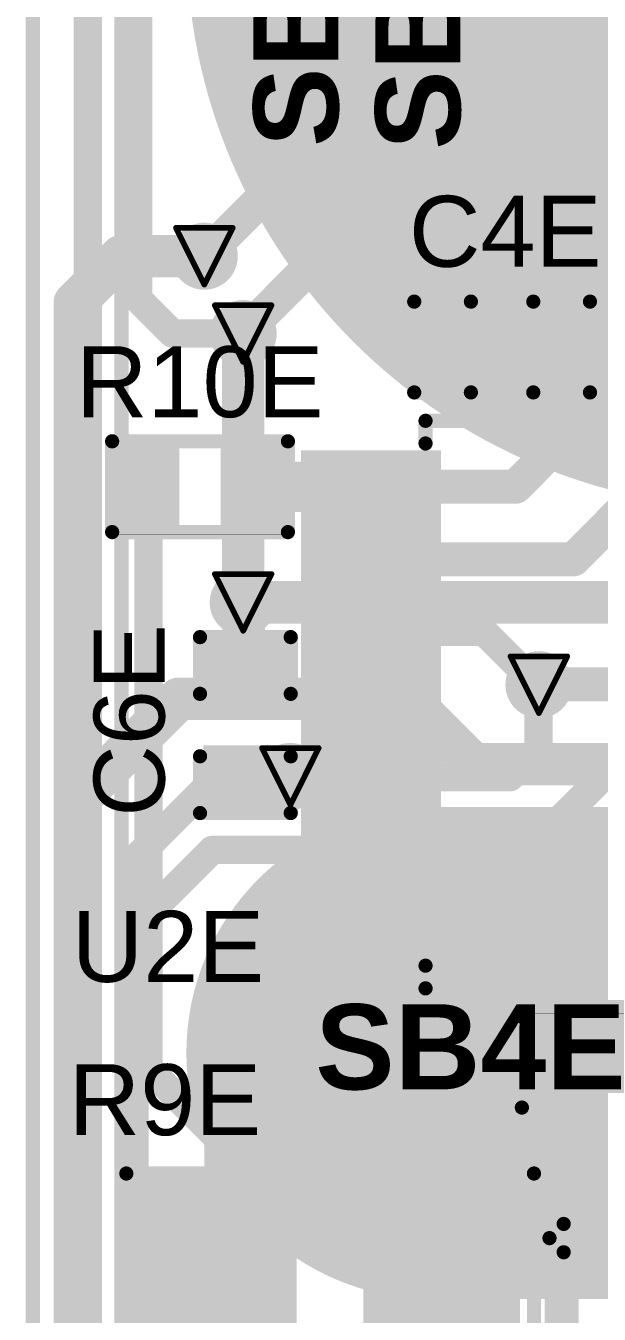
# Model space of a CAD drawing. Header units: inches. Extents: x -4.2 to 12.6, y -6.1 to 3.
# Drawn here: x 1.8535 to 2.0558, y -4.9446 to -4.4906 of the extents above; entities that cross this region are included whole.
import ezdxf

# ---------------------------------------------------------------- set-up
doc = ezdxf.new("R2010")
doc.units = ezdxf.units.IN
doc.header["$MEASUREMENT"] = 0
for name, color, linetype in [('Board Outline', 216, 'Continuous'), ('Bottom Layer', 5, 'Continuous'), ('Bottom Overlay', 54, 'Continuous'), ('Bottom Paste', 16, 'Continuous'), ('Drill Drawing', 1, 'Continuous'), ('Flex_Ribbon Bottom Coverlay', 6, 'Continuous'), ('Flex_Ribbon Top Overlay', 2, 'Continuous'), ('Top Layer', 1, 'Continuous'), ('Top Paste', 8, 'Continuous'), ('Top Solder', 216, 'Continuous'), ('Via Holes', 16, 'Continuous')]:
    doc.layers.add(name, color=color, linetype=linetype)
doc.styles.add('Arial', font='', dxfattribs={"height": 0.2})
doc.styles.add('Arial_Bold', font='', dxfattribs={"height": 0.2})
doc.styles.get('Arial').set_extended_font_data('Arial')
doc.styles.get('Arial_Bold').set_extended_font_data('Arial', bold=True)

# ---------------------------------------------------------------- blocks, each defined once
blk = doc.blocks.new('14_TSSOP_38')
at = {"layer": 'Flex_Ribbon Top Overlay'}
blk.add_hatch(color=2, dxfattribs=at).paths.add_polyline_path([(-0.084, 0.068), (-0.073, 0.068), (-0.073, 0.086), (-0.084, 0.086)])
at = {"layer": 'Top Layer'}
for points in [[(-0.12992, 0.08563), (-0.08858, 0.08563), (-0.08858, 0.06791), (-0.12992, 0.06791)], [(0.08858, 0.08563), (0.12992, 0.08563), (0.12992, 0.06791), (0.08858, 0.06791)], [(-0.12992, 0.06004), (-0.08858, 0.06004), (-0.08858, 0.04232), (-0.12992, 0.04232)], [(0.08858, 0.06004), (0.12992, 0.06004), (0.12992, 0.04232), (0.08858, 0.04232)], [(-0.12992, 0.03445), (-0.08858, 0.03445), (-0.08858, 0.01673), (-0.12992, 0.01673)], [(0.08858, 0.03445), (0.12992, 0.03445), (0.12992, 0.01673), (0.08858, 0.01673)], [(-0.12992, 0.00886), (-0.08858, 0.00886), (-0.08858, -0.00886), (-0.12992, -0.00886)], [(0.08858, 0.00886), (0.12992, 0.00886), (0.12992, -0.00886), (0.08858, -0.00886)], [(-0.12992, -0.01673), (-0.08858, -0.01673), (-0.08858, -0.03445), (-0.12992, -0.03445)], [(0.08858, -0.01673), (0.12992, -0.01673), (0.12992, -0.03445), (0.08858, -0.03445)], [(-0.12992, -0.04232), (-0.08858, -0.04232), (-0.08858, -0.06004), (-0.12992, -0.06004)], [(0.08858, -0.04232), (0.12992, -0.04232), (0.12992, -0.06004), (0.08858, -0.06004)], [(-0.12992, -0.06791), (-0.08858, -0.06791), (-0.08858, -0.08563), (-0.12992, -0.08563)], [(0.08858, -0.06791), (0.12992, -0.06791), (0.12992, -0.08563), (0.08858, -0.08563)]]:
    blk.add_hatch(color=1, dxfattribs=at).paths.add_polyline_path(points)
at = {"layer": 'Top Paste'}
for points in [[(-0.12992, 0.08563), (-0.08858, 0.08563), (-0.08858, 0.06791), (-0.12992, 0.06791)], [(0.08858, 0.08563), (0.12992, 0.08563), (0.12992, 0.06791), (0.08858, 0.06791)], [(-0.12992, 0.06004), (-0.08858, 0.06004), (-0.08858, 0.04232), (-0.12992, 0.04232)], [(0.08858, 0.06004), (0.12992, 0.06004), (0.12992, 0.04232), (0.08858, 0.04232)], [(-0.12992, 0.03445), (-0.08858, 0.03445), (-0.08858, 0.01673), (-0.12992, 0.01673)], [(0.08858, 0.03445), (0.12992, 0.03445), (0.12992, 0.01673), (0.08858, 0.01673)], [(-0.12992, 0.00886), (-0.08858, 0.00886), (-0.08858, -0.00886), (-0.12992, -0.00886)], [(0.08858, 0.00886), (0.12992, 0.00886), (0.12992, -0.00886), (0.08858, -0.00886)], [(-0.12992, -0.01673), (-0.08858, -0.01673), (-0.08858, -0.03445), (-0.12992, -0.03445)], [(0.08858, -0.01673), (0.12992, -0.01673), (0.12992, -0.03445), (0.08858, -0.03445)], [(-0.12992, -0.04232), (-0.08858, -0.04232), (-0.08858, -0.06004), (-0.12992, -0.06004)], [(0.08858, -0.04232), (0.12992, -0.04232), (0.12992, -0.06004), (0.08858, -0.06004)], [(-0.12992, -0.06791), (-0.08858, -0.06791), (-0.08858, -0.08563), (-0.12992, -0.08563)], [(0.08858, -0.06791), (0.12992, -0.06791), (0.12992, -0.08563), (0.08858, -0.08563)]]:
    blk.add_hatch(color=8, dxfattribs=at).paths.add_polyline_path(points)
at = {"layer": 'Top Solder'}
for points in [[(-0.13392, 0.08963), (-0.08458, 0.08963), (-0.08458, 0.06391), (-0.13392, 0.06391)], [(-0.13392, 0.08963), (-0.08458, 0.08963), (-0.08458, 0.06391), (-0.13392, 0.06391)], [(0.08458, 0.08963), (0.13392, 0.08963), (0.13392, 0.06391), (0.08458, 0.06391)], [(0.08458, 0.08963), (0.13392, 0.08963), (0.13392, 0.06391), (0.08458, 0.06391)], [(-0.13392, 0.06404), (-0.08458, 0.06404), (-0.08458, 0.03832), (-0.13392, 0.03832)], [(-0.13392, 0.06404), (-0.08458, 0.06404), (-0.08458, 0.03832), (-0.13392, 0.03832)], [(0.08458, 0.06404), (0.13392, 0.06404), (0.13392, 0.03832), (0.08458, 0.03832)], [(0.08458, 0.06404), (0.13392, 0.06404), (0.13392, 0.03832), (0.08458, 0.03832)], [(-0.13392, 0.03845), (-0.08458, 0.03845), (-0.08458, 0.01273), (-0.13392, 0.01273)], [(-0.13392, 0.03845), (-0.08458, 0.03845), (-0.08458, 0.01273), (-0.13392, 0.01273)], [(0.08458, 0.03845), (0.13392, 0.03845), (0.13392, 0.01273), (0.08458, 0.01273)], [(0.08458, 0.03845), (0.13392, 0.03845), (0.13392, 0.01273), (0.08458, 0.01273)], [(-0.13392, 0.01286), (-0.08458, 0.01286), (-0.08458, -0.01286), (-0.13392, -0.01286)], [(-0.13392, 0.01286), (-0.08458, 0.01286), (-0.08458, -0.01286), (-0.13392, -0.01286)], [(0.08458, 0.01286), (0.13392, 0.01286), (0.13392, -0.01286), (0.08458, -0.01286)], [(0.08458, 0.01286), (0.13392, 0.01286), (0.13392, -0.01286), (0.08458, -0.01286)], [(-0.13392, -0.01273), (-0.08458, -0.01273), (-0.08458, -0.03845), (-0.13392, -0.03845)], [(-0.13392, -0.01273), (-0.08458, -0.01273), (-0.08458, -0.03845), (-0.13392, -0.03845)], [(0.08458, -0.01273), (0.13392, -0.01273), (0.13392, -0.03845), (0.08458, -0.03845)], [(0.08458, -0.01273), (0.13392, -0.01273), (0.13392, -0.03845), (0.08458, -0.03845)], [(-0.13392, -0.03832), (-0.08458, -0.03832), (-0.08458, -0.06404), (-0.13392, -0.06404)], [(-0.13392, -0.03832), (-0.08458, -0.03832), (-0.08458, -0.06404), (-0.13392, -0.06404)], [(0.08458, -0.03832), (0.13392, -0.03832), (0.13392, -0.06404), (0.08458, -0.06404)], [(0.08458, -0.03832), (0.13392, -0.03832), (0.13392, -0.06404), (0.08458, -0.06404)], [(-0.13392, -0.06391), (-0.08458, -0.06391), (-0.08458, -0.08963), (-0.13392, -0.08963)], [(-0.13392, -0.06391), (-0.08458, -0.06391), (-0.08458, -0.08963), (-0.13392, -0.08963)], [(0.08458, -0.06391), (0.13392, -0.06391), (0.13392, -0.08963), (0.08458, -0.08963)], [(0.08458, -0.06391), (0.13392, -0.06391), (0.13392, -0.08963), (0.08458, -0.08963)]]:
    blk.add_hatch(color=216, dxfattribs=at).paths.add_polyline_path(points)
at = {"layer": 'Flex_Ribbon Top Overlay'}
for points in [[(-0.09, 0.1, 0.005, 0.005, 0), (-0.09, 0.092, 0.005, 0.005, 0)], [(0.09, 0.1, 0.005, 0.005, 0), (-0.09, 0.1, 0.005, 0.005, 0)], [(0.09, 0.1, 0.005, 0.005, 0), (0.09, 0.092, 0.005, 0.005, 0)], [(-0.141, 0.082, 0.00787, 0.00787, 0), (-0.141, 0.072, 0.00787, 0.00787, 0)], [(-0.136, 0.077, 0.00787, 0.00787, 0), (-0.141, 0.082, 0.00787, 0.00787, 0)], [(-0.136, 0.077, 0.00787, 0.00787, 0), (-0.141, 0.072, 0.00787, 0.00787, 0)], [(-0.09, -0.092, 0.005, 0.005, 0), (-0.09, -0.1, 0.005, 0.005, 0)], [(0.09, -0.092, 0.005, 0.005, 0), (0.09, -0.1, 0.005, 0.005, 0)], [(0.09, -0.1, 0.005, 0.005, 0), (-0.09, -0.1, 0.005, 0.005, 0)]]:
    blk.add_lwpolyline(points, format="xyseb", dxfattribs=at)
for points in [[(-0.09125, 0.1, 0.0025, 0.0025, 1), (-0.08875, 0.1, 0.0025, 0.0025, 1)], [(-0.09125, 0.1, 0.0025, 0.0025, 1), (-0.08875, 0.1, 0.0025, 0.0025, 1)], [(0.08875, 0.1, 0.0025, 0.0025, 1), (0.09125, 0.1, 0.0025, 0.0025, 1)], [(0.08875, 0.1, 0.0025, 0.0025, 1), (0.09125, 0.1, 0.0025, 0.0025, 1)], [(-0.09125, 0.092, 0.0025, 0.0025, 1), (-0.08875, 0.092, 0.0025, 0.0025, 1)], [(0.08875, 0.092, 0.0025, 0.0025, 1), (0.09125, 0.092, 0.0025, 0.0025, 1)], [(-0.14297, 0.082, 0.00394, 0.00394, 1), (-0.13903, 0.082, 0.00394, 0.00394, 1)], [(-0.14297, 0.082, 0.00394, 0.00394, 1), (-0.13903, 0.082, 0.00394, 0.00394, 1)], [(-0.13797, 0.077, 0.00394, 0.00394, 1), (-0.13403, 0.077, 0.00394, 0.00394, 1)], [(-0.13797, 0.077, 0.00394, 0.00394, 1), (-0.13403, 0.077, 0.00394, 0.00394, 1)], [(-0.14297, 0.072, 0.00394, 0.00394, 1), (-0.13903, 0.072, 0.00394, 0.00394, 1)], [(-0.14297, 0.072, 0.00394, 0.00394, 1), (-0.13903, 0.072, 0.00394, 0.00394, 1)], [(-0.09125, -0.092, 0.0025, 0.0025, 1), (-0.08875, -0.092, 0.0025, 0.0025, 1)], [(0.08875, -0.092, 0.0025, 0.0025, 1), (0.09125, -0.092, 0.0025, 0.0025, 1)], [(-0.09125, -0.1, 0.0025, 0.0025, 1), (-0.08875, -0.1, 0.0025, 0.0025, 1)], [(-0.09125, -0.1, 0.0025, 0.0025, 1), (-0.08875, -0.1, 0.0025, 0.0025, 1)], [(0.08875, -0.1, 0.0025, 0.0025, 1), (0.09125, -0.1, 0.0025, 0.0025, 1)], [(0.08875, -0.1, 0.0025, 0.0025, 1), (0.09125, -0.1, 0.0025, 0.0025, 1)]]:
    blk.add_lwpolyline(points, format="xyseb", close=True, dxfattribs=at)
blk = doc.blocks.new('S______B______0402_80')
at = {"layer": 'Top Layer'}
for points in [[(-0.0275, -0.0125), (-0.0275, 0.0125), (-0.0095, 0.0125), (-0.0095, -0.0125)], [(0.0095, -0.0125), (0.0095, 0.0125), (0.0275, 0.0125), (0.0275, -0.0125)]]:
    blk.add_hatch(color=1, dxfattribs=at).paths.add_polyline_path(points)
at = {"layer": 'Top Paste'}
for points in [[(-0.0275, -0.0125), (-0.0275, 0.0125), (-0.0095, 0.0125), (-0.0095, -0.0125)], [(0.0095, -0.0125), (0.0095, 0.0125), (0.0275, 0.0125), (0.0275, -0.0125)]]:
    blk.add_hatch(color=8, dxfattribs=at).paths.add_polyline_path(points)
at = {"layer": 'Top Solder'}
for points in [[(-0.02967, -0.01467), (-0.02967, 0.01467), (-0.00733, 0.01467), (-0.00733, -0.01467)], [(-0.02967, -0.01467), (-0.02967, 0.01467), (-0.00733, 0.01467), (-0.00733, -0.01467)], [(0.00733, -0.01467), (0.00733, 0.01467), (0.02967, 0.01467), (0.02967, -0.01467)], [(0.00733, -0.01467), (0.00733, 0.01467), (0.02967, 0.01467), (0.02967, -0.01467)]]:
    blk.add_hatch(color=216, dxfattribs=at).paths.add_polyline_path(points)
at = {"layer": 'Flex_Ribbon Top Overlay'}
for points in [[(-0.031, 0.016, 0.005, 0.005, 0), (-0.031, -0.016, 0.005, 0.005, 0)], [(0.031, 0.016, 0.005, 0.005, 0), (-0.031, 0.016, 0.005, 0.005, 0)], [(0.031, 0.016, 0.005, 0.005, 0), (0.031, -0.016, 0.005, 0.005, 0)], [(0.031, -0.016, 0.005, 0.005, 0), (-0.031, -0.016, 0.005, 0.005, 0)], [(0.032, -0.017, 0.000127, 0.000127, 0), (-0.032, -0.017, 0.000127, 0.000127, 0)]]:
    blk.add_lwpolyline(points, format="xyseb", dxfattribs=at)
for points in [[(-0.03225, 0.016, 0.0025, 0.0025, 1), (-0.02975, 0.016, 0.0025, 0.0025, 1)], [(-0.03225, 0.016, 0.0025, 0.0025, 1), (-0.02975, 0.016, 0.0025, 0.0025, 1)], [(0.02975, 0.016, 0.0025, 0.0025, 1), (0.03225, 0.016, 0.0025, 0.0025, 1)], [(0.02975, 0.016, 0.0025, 0.0025, 1), (0.03225, 0.016, 0.0025, 0.0025, 1)], [(-0.03225, -0.016, 0.0025, 0.0025, 1), (-0.02975, -0.016, 0.0025, 0.0025, 1)], [(-0.03225, -0.016, 0.0025, 0.0025, 1), (-0.02975, -0.016, 0.0025, 0.0025, 1)], [(0.02975, -0.016, 0.0025, 0.0025, 1), (0.03225, -0.016, 0.0025, 0.0025, 1)], [(0.02975, -0.016, 0.0025, 0.0025, 1), (0.03225, -0.016, 0.0025, 0.0025, 1)], [(-0.03203, -0.017, 0.0000635, 0.0000635, 1), (-0.03197, -0.017, 0.0000635, 0.0000635, 1)], [(0.03197, -0.017, 0.0000635, 0.0000635, 1), (0.03203, -0.017, 0.0000635, 0.0000635, 1)]]:
    blk.add_lwpolyline(points, format="xyseb", close=True, dxfattribs=at)
blk = doc.blocks.new('R___0402_115')
at = {"layer": 'Top Layer'}
for points in [[(-0.0275, -0.0125), (-0.0275, 0.0125), (-0.0095, 0.0125), (-0.0095, -0.0125)], [(0.0095, -0.0125), (0.0095, 0.0125), (0.0275, 0.0125), (0.0275, -0.0125)]]:
    blk.add_hatch(color=1, dxfattribs=at).paths.add_polyline_path(points)
at = {"layer": 'Top Paste'}
for points in [[(-0.0275, -0.0125), (-0.0275, 0.0125), (-0.0095, 0.0125), (-0.0095, -0.0125)], [(0.0095, -0.0125), (0.0095, 0.0125), (0.0275, 0.0125), (0.0275, -0.0125)]]:
    blk.add_hatch(color=8, dxfattribs=at).paths.add_polyline_path(points)
at = {"layer": 'Top Solder'}
for points in [[(-0.02967, -0.01467), (-0.02967, 0.01467), (-0.00733, 0.01467), (-0.00733, -0.01467)], [(-0.02967, -0.01467), (-0.02967, 0.01467), (-0.00733, 0.01467), (-0.00733, -0.01467)], [(0.00733, -0.01467), (0.00733, 0.01467), (0.02967, 0.01467), (0.02967, -0.01467)], [(0.00733, -0.01467), (0.00733, 0.01467), (0.02967, 0.01467), (0.02967, -0.01467)]]:
    blk.add_hatch(color=216, dxfattribs=at).paths.add_polyline_path(points)
at = {"layer": 'Flex_Ribbon Top Overlay'}
for points in [[(-0.031, -0.016, 0.005, 0.005, 0), (-0.031, 0.016, 0.005, 0.005, 0)], [(-0.031, 0.016, 0.005, 0.005, 0), (0.031, 0.016, 0.005, 0.005, 0)], [(0.031, -0.016, 0.005, 0.005, 0), (0.031, 0.016, 0.005, 0.005, 0)], [(-0.031, -0.016, 0.005, 0.005, 0), (0.031, -0.016, 0.005, 0.005, 0)], [(-0.032, -0.017, 0.000127, 0.000127, 0), (0.032, -0.017, 0.000127, 0.000127, 0)]]:
    blk.add_lwpolyline(points, format="xyseb", dxfattribs=at)
for points in [[(-0.03225, 0.016, 0.0025, 0.0025, 1), (-0.02975, 0.016, 0.0025, 0.0025, 1)], [(-0.03225, 0.016, 0.0025, 0.0025, 1), (-0.02975, 0.016, 0.0025, 0.0025, 1)], [(0.02975, 0.016, 0.0025, 0.0025, 1), (0.03225, 0.016, 0.0025, 0.0025, 1)], [(0.02975, 0.016, 0.0025, 0.0025, 1), (0.03225, 0.016, 0.0025, 0.0025, 1)], [(-0.03225, -0.016, 0.0025, 0.0025, 1), (-0.02975, -0.016, 0.0025, 0.0025, 1)], [(-0.03225, -0.016, 0.0025, 0.0025, 1), (-0.02975, -0.016, 0.0025, 0.0025, 1)], [(0.02975, -0.016, 0.0025, 0.0025, 1), (0.03225, -0.016, 0.0025, 0.0025, 1)], [(0.02975, -0.016, 0.0025, 0.0025, 1), (0.03225, -0.016, 0.0025, 0.0025, 1)], [(-0.03203, -0.017, 0.0000635, 0.0000635, 1), (-0.03197, -0.017, 0.0000635, 0.0000635, 1)], [(0.03197, -0.017, 0.0000635, 0.0000635, 1), (0.03203, -0.017, 0.0000635, 0.0000635, 1)]]:
    blk.add_lwpolyline(points, format="xyseb", close=True, dxfattribs=at)
blk = doc.blocks.new('TC33X_2_104E__122')
at = {"layer": 'Top Layer'}
for points in [[(0.00787, 0.12992), (0.07087, 0.12992), (0.07087, 0.07087), (0.00787, 0.07087)], [(-0.02362, 0.02362), (0.02362, 0.02362), (0.02362, -0.02362), (-0.02362, -0.02362)], [(0.05512, 0.02362), (0.10236, 0.02362), (0.10236, -0.02362), (0.05512, -0.02362)]]:
    blk.add_hatch(color=1, dxfattribs=at).paths.add_polyline_path(points)
at = {"layer": 'Top Paste'}
for points in [[(0.00787, 0.12992), (0.07087, 0.12992), (0.07087, 0.07087), (0.00787, 0.07087)], [(-0.02362, 0.02362), (0.02362, 0.02362), (0.02362, -0.02362), (-0.02362, -0.02362)], [(0.05512, 0.02362), (0.10236, 0.02362), (0.10236, -0.02362), (0.05512, -0.02362)]]:
    blk.add_hatch(color=8, dxfattribs=at).paths.add_polyline_path(points)
at = {"layer": 'Top Solder'}
for points in [[(0.00387, 0.13392), (0.07487, 0.13392), (0.07487, 0.06687), (0.00387, 0.06687)], [(0.00387, 0.13392), (0.07487, 0.13392), (0.07487, 0.06687), (0.00387, 0.06687)], [(-0.02762, 0.02762), (0.02762, 0.02762), (0.02762, -0.02762), (-0.02762, -0.02762)], [(-0.02762, 0.02762), (0.02762, 0.02762), (0.02762, -0.02762), (-0.02762, -0.02762)], [(0.05112, 0.02762), (0.10636, 0.02762), (0.10636, -0.02762), (0.05112, -0.02762)], [(0.05112, 0.02762), (0.10636, 0.02762), (0.10636, -0.02762), (0.05112, -0.02762)]]:
    blk.add_hatch(color=216, dxfattribs=at).paths.add_polyline_path(points)
at = {"layer": 'Flex_Ribbon Top Overlay'}
for points in [[(-0.02063, 0.1242, 0.005, 0.005, 0), (-0.03252, 0.11231, 0.005, 0.005, 0)], [(-0.00063, 0.1242, 0.005, 0.005, 0), (-0.02063, 0.1242, 0.005, 0.005, 0)], [(0.09937, 0.1242, 0.005, 0.005, 0), (0.07937, 0.1242, 0.005, 0.005, 0)], [(0.11126, 0.11231, 0.005, 0.005, 0), (0.09937, 0.1242, 0.005, 0.005, 0)], [(-0.03252, 0.11231, 0.005, 0.005, 0), (-0.03252, -0.02776, 0.005, 0.005, 0)], [(0.11126, 0.11231, 0.005, 0.005, 0), (0.11126, -0.02776, 0.005, 0.005, 0)], [(-0.038, -0.005, 0.005, 0.005, 0), (-0.043, 0, 0.005, 0.005, 0)], [(-0.043, 0, 0.005, 0.005, 0), (-0.043, -0.01, 0.005, 0.005, 0)], [(-0.038, -0.005, 0.005, 0.005, 0), (-0.043, -0.01, 0.005, 0.005, 0)], [(0.11126, -0.02776, 0.005, 0.005, 0), (-0.03252, -0.02776, 0.005, 0.005, 0)]]:
    blk.add_lwpolyline(points, format="xyseb", dxfattribs=at)
for points in [[(-0.02188, 0.1242, 0.0025, 0.0025, 1), (-0.01938, 0.1242, 0.0025, 0.0025, 1)], [(-0.02188, 0.1242, 0.0025, 0.0025, 1), (-0.01938, 0.1242, 0.0025, 0.0025, 1)], [(-0.00188, 0.1242, 0.0025, 0.0025, 1), (0.00062, 0.1242, 0.0025, 0.0025, 1)], [(0.07812, 0.1242, 0.0025, 0.0025, 1), (0.08062, 0.1242, 0.0025, 0.0025, 1)], [(0.09812, 0.1242, 0.0025, 0.0025, 1), (0.10062, 0.1242, 0.0025, 0.0025, 1)], [(0.09812, 0.1242, 0.0025, 0.0025, 1), (0.10062, 0.1242, 0.0025, 0.0025, 1)], [(-0.03377, 0.11231, 0.0025, 0.0025, 1), (-0.03127, 0.11231, 0.0025, 0.0025, 1)], [(-0.03377, 0.11231, 0.0025, 0.0025, 1), (-0.03127, 0.11231, 0.0025, 0.0025, 1)], [(0.11001, 0.11231, 0.0025, 0.0025, 1), (0.11251, 0.11231, 0.0025, 0.0025, 1)], [(0.11001, 0.11231, 0.0025, 0.0025, 1), (0.11251, 0.11231, 0.0025, 0.0025, 1)], [(-0.04425, 0, 0.0025, 0.0025, 1), (-0.04175, 0, 0.0025, 0.0025, 1)], [(-0.04425, 0, 0.0025, 0.0025, 1), (-0.04175, 0, 0.0025, 0.0025, 1)], [(-0.03925, -0.005, 0.0025, 0.0025, 1), (-0.03675, -0.005, 0.0025, 0.0025, 1)], [(-0.03925, -0.005, 0.0025, 0.0025, 1), (-0.03675, -0.005, 0.0025, 0.0025, 1)], [(-0.04425, -0.01, 0.0025, 0.0025, 1), (-0.04175, -0.01, 0.0025, 0.0025, 1)], [(-0.04425, -0.01, 0.0025, 0.0025, 1), (-0.04175, -0.01, 0.0025, 0.0025, 1)], [(-0.03377, -0.02776, 0.0025, 0.0025, 1), (-0.03127, -0.02776, 0.0025, 0.0025, 1)], [(-0.03377, -0.02776, 0.0025, 0.0025, 1), (-0.03127, -0.02776, 0.0025, 0.0025, 1)], [(0.11001, -0.02776, 0.0025, 0.0025, 1), (0.11251, -0.02776, 0.0025, 0.0025, 1)], [(0.11001, -0.02776, 0.0025, 0.0025, 1), (0.11251, -0.02776, 0.0025, 0.0025, 1)]]:
    blk.add_lwpolyline(points, format="xyseb", close=True, dxfattribs=at)
blk = doc.blocks.new('_EMG________B_199')
at = {"layer": 'Bottom Layer'}
h = blk.add_hatch(color=5, dxfattribs=at)
edge = h.paths.add_edge_path()
edge.add_arc((0, 0.3932), 0.19685, 0, 360)
h = blk.add_hatch(color=5, dxfattribs=at)
edge = h.paths.add_edge_path()
edge.add_arc((-0.11417, 0.0005), 0.08268, 90, 270)
edge.add_line((-0.11417, -0.08217), (0.11417, -0.08217))
edge.add_arc((0.11417, 0.0005), 0.08268, 270, 450)
edge.add_line((0.11417, 0.08318), (-0.11417, 0.08318))
at = {"layer": 'Bottom Paste'}
h = blk.add_hatch(color=16, dxfattribs=at)
edge = h.paths.add_edge_path()
edge.add_arc((0, 0.3932), 0.19685, 0, 360)
h = blk.add_hatch(color=16, dxfattribs=at)
edge = h.paths.add_edge_path()
edge.add_arc((-0.11417, 0.0005), 0.08268, 90, 270)
edge.add_line((-0.11417, -0.08217), (0.11417, -0.08217))
edge.add_arc((0.11417, 0.0005), 0.08268, 270, 450)
edge.add_line((0.11417, 0.08318), (-0.11417, 0.08318))
at = {"layer": 'Flex_Ribbon Bottom Coverlay'}
h = blk.add_hatch(color=6, dxfattribs=at)
edge = h.paths.add_edge_path()
edge.add_arc((0, 0.3932), 0.20085, 0, 360)
h = blk.add_hatch(color=6, dxfattribs=at)
edge = h.paths.add_edge_path()
edge.add_arc((0, 0.3932), 0.20085, 0, 360)
h = blk.add_hatch(color=6, dxfattribs=at)
edge = h.paths.add_edge_path()
edge.add_arc((-0.11417, 0.0005), 0.08668, 90, 270)
edge.add_line((-0.11417, -0.08617), (0.11417, -0.08617))
edge.add_arc((0.11417, 0.0005), 0.08668, 270, 450)
edge.add_line((0.11417, 0.08718), (-0.11417, 0.08718))
h = blk.add_hatch(color=6, dxfattribs=at)
edge = h.paths.add_edge_path()
edge.add_arc((-0.11417, 0.0005), 0.08668, 90, 270)
edge.add_line((-0.11417, -0.08617), (0.11417, -0.08617))
edge.add_arc((0.11417, 0.0005), 0.08668, 270, 450)
edge.add_line((0.11417, 0.08718), (-0.11417, 0.08718))
at = {"layer": 'Bottom Overlay'}
blk.add_lwpolyline([(-0.22375, -0.43172, 0.005, 0.005, 0), (-0.22375, 0.43172, 0.005, 0.005, 0)], format="xyseb", dxfattribs=at)
blk = doc.blocks.new('C___0402_227')
at = {"layer": 'Top Layer'}
for points in [[(-0.0275, -0.0125), (-0.0275, 0.0125), (-0.0095, 0.0125), (-0.0095, -0.0125)], [(0.0095, -0.0125), (0.0095, 0.0125), (0.0275, 0.0125), (0.0275, -0.0125)]]:
    blk.add_hatch(color=1, dxfattribs=at).paths.add_polyline_path(points)
at = {"layer": 'Top Paste'}
for points in [[(-0.0275, -0.0125), (-0.0275, 0.0125), (-0.0095, 0.0125), (-0.0095, -0.0125)], [(0.0095, -0.0125), (0.0095, 0.0125), (0.0275, 0.0125), (0.0275, -0.0125)]]:
    blk.add_hatch(color=8, dxfattribs=at).paths.add_polyline_path(points)
at = {"layer": 'Top Solder'}
for points in [[(-0.02986, -0.01486), (-0.02986, 0.01486), (-0.00714, 0.01486), (-0.00714, -0.01486)], [(-0.02986, -0.01486), (-0.02986, 0.01486), (-0.00714, 0.01486), (-0.00714, -0.01486)], [(0.00714, -0.01486), (0.00714, 0.01486), (0.02986, 0.01486), (0.02986, -0.01486)], [(0.00714, -0.01486), (0.00714, 0.01486), (0.02986, 0.01486), (0.02986, -0.01486)]]:
    blk.add_hatch(color=216, dxfattribs=at).paths.add_polyline_path(points)
at = {"layer": 'Flex_Ribbon Top Overlay'}
for points in [[(-0.011, 0.016, 0.005, 0.005, 0), (-0.031, 0.016, 0.005, 0.005, 0)], [(-0.031, -0.016, 0.005, 0.005, 0), (-0.031, 0.016, 0.005, 0.005, 0)], [(0.031, 0.016, 0.005, 0.005, 0), (0.011, 0.016, 0.005, 0.005, 0)], [(0.031, -0.016, 0.005, 0.005, 0), (0.031, 0.016, 0.005, 0.005, 0)], [(-0.011, -0.016, 0.005, 0.005, 0), (-0.031, -0.016, 0.005, 0.005, 0)], [(0.031, -0.016, 0.005, 0.005, 0), (0.011, -0.016, 0.005, 0.005, 0)]]:
    blk.add_lwpolyline(points, format="xyseb", dxfattribs=at)
for points in [[(-0.03225, 0.016, 0.0025, 0.0025, 1), (-0.02975, 0.016, 0.0025, 0.0025, 1)], [(-0.03225, 0.016, 0.0025, 0.0025, 1), (-0.02975, 0.016, 0.0025, 0.0025, 1)], [(-0.01225, 0.016, 0.0025, 0.0025, 1), (-0.00975, 0.016, 0.0025, 0.0025, 1)], [(0.00975, 0.016, 0.0025, 0.0025, 1), (0.01225, 0.016, 0.0025, 0.0025, 1)], [(0.02975, 0.016, 0.0025, 0.0025, 1), (0.03225, 0.016, 0.0025, 0.0025, 1)], [(0.02975, 0.016, 0.0025, 0.0025, 1), (0.03225, 0.016, 0.0025, 0.0025, 1)], [(-0.03225, -0.016, 0.0025, 0.0025, 1), (-0.02975, -0.016, 0.0025, 0.0025, 1)], [(-0.03225, -0.016, 0.0025, 0.0025, 1), (-0.02975, -0.016, 0.0025, 0.0025, 1)], [(-0.01225, -0.016, 0.0025, 0.0025, 1), (-0.00975, -0.016, 0.0025, 0.0025, 1)], [(0.00975, -0.016, 0.0025, 0.0025, 1), (0.01225, -0.016, 0.0025, 0.0025, 1)], [(0.02975, -0.016, 0.0025, 0.0025, 1), (0.03225, -0.016, 0.0025, 0.0025, 1)], [(0.02975, -0.016, 0.0025, 0.0025, 1), (0.03225, -0.016, 0.0025, 0.0025, 1)]]:
    blk.add_lwpolyline(points, format="xyseb", close=True, dxfattribs=at)
blk = doc.blocks.new('C___0402_241')
at = {"layer": 'Top Layer'}
for points in [[(-0.0275, -0.0125), (-0.0275, 0.0125), (-0.0095, 0.0125), (-0.0095, -0.0125)], [(0.0095, -0.0125), (0.0095, 0.0125), (0.0275, 0.0125), (0.0275, -0.0125)]]:
    blk.add_hatch(color=1, dxfattribs=at).paths.add_polyline_path(points)
at = {"layer": 'Top Paste'}
for points in [[(-0.0275, -0.0125), (-0.0275, 0.0125), (-0.0095, 0.0125), (-0.0095, -0.0125)], [(0.0095, -0.0125), (0.0095, 0.0125), (0.0275, 0.0125), (0.0275, -0.0125)]]:
    blk.add_hatch(color=8, dxfattribs=at).paths.add_polyline_path(points)
at = {"layer": 'Top Solder'}
for points in [[(-0.02986, -0.01486), (-0.02986, 0.01486), (-0.00714, 0.01486), (-0.00714, -0.01486)], [(-0.02986, -0.01486), (-0.02986, 0.01486), (-0.00714, 0.01486), (-0.00714, -0.01486)], [(0.00714, -0.01486), (0.00714, 0.01486), (0.02986, 0.01486), (0.02986, -0.01486)], [(0.00714, -0.01486), (0.00714, 0.01486), (0.02986, 0.01486), (0.02986, -0.01486)]]:
    blk.add_hatch(color=216, dxfattribs=at).paths.add_polyline_path(points)
at = {"layer": 'Flex_Ribbon Top Overlay'}
for points in [[(-0.011, 0.016, 0.005, 0.005, 0), (-0.031, 0.016, 0.005, 0.005, 0)], [(-0.031, 0.016, 0.005, 0.005, 0), (-0.031, -0.016, 0.005, 0.005, 0)], [(0.031, 0.016, 0.005, 0.005, 0), (0.011, 0.016, 0.005, 0.005, 0)], [(0.031, 0.016, 0.005, 0.005, 0), (0.031, -0.016, 0.005, 0.005, 0)], [(-0.011, -0.016, 0.005, 0.005, 0), (-0.031, -0.016, 0.005, 0.005, 0)], [(0.031, -0.016, 0.005, 0.005, 0), (0.011, -0.016, 0.005, 0.005, 0)]]:
    blk.add_lwpolyline(points, format="xyseb", dxfattribs=at)
for points in [[(-0.03225, 0.016, 0.0025, 0.0025, 1), (-0.02975, 0.016, 0.0025, 0.0025, 1)], [(-0.03225, 0.016, 0.0025, 0.0025, 1), (-0.02975, 0.016, 0.0025, 0.0025, 1)], [(-0.01225, 0.016, 0.0025, 0.0025, 1), (-0.00975, 0.016, 0.0025, 0.0025, 1)], [(0.00975, 0.016, 0.0025, 0.0025, 1), (0.01225, 0.016, 0.0025, 0.0025, 1)], [(0.02975, 0.016, 0.0025, 0.0025, 1), (0.03225, 0.016, 0.0025, 0.0025, 1)], [(0.02975, 0.016, 0.0025, 0.0025, 1), (0.03225, 0.016, 0.0025, 0.0025, 1)], [(-0.03225, -0.016, 0.0025, 0.0025, 1), (-0.02975, -0.016, 0.0025, 0.0025, 1)], [(-0.03225, -0.016, 0.0025, 0.0025, 1), (-0.02975, -0.016, 0.0025, 0.0025, 1)], [(-0.01225, -0.016, 0.0025, 0.0025, 1), (-0.00975, -0.016, 0.0025, 0.0025, 1)], [(0.00975, -0.016, 0.0025, 0.0025, 1), (0.01225, -0.016, 0.0025, 0.0025, 1)], [(0.02975, -0.016, 0.0025, 0.0025, 1), (0.03225, -0.016, 0.0025, 0.0025, 1)], [(0.02975, -0.016, 0.0025, 0.0025, 1), (0.03225, -0.016, 0.0025, 0.0025, 1)]]:
    blk.add_lwpolyline(points, format="xyseb", close=True, dxfattribs=at)

msp = doc.modelspace()

# ---------------------------------------------------------------- hatches: boundary and pattern name
at = {"layer": 'Bottom Layer'}
h = msp.add_hatch(color=5, dxfattribs=at)
edge = h.paths.add_edge_path()
edge.add_arc((1.91652, -4.57178), 0.01181, 0, 360)
h = msp.add_hatch(color=5, dxfattribs=at)
edge = h.paths.add_edge_path()
edge.add_arc((1.93022, -4.59905), 0.01181, 0, 360)
h = msp.add_hatch(color=5, dxfattribs=at)
edge = h.paths.add_edge_path()
edge.add_arc((1.93022, -4.69378), 0.01181, 0, 360)
h = msp.add_hatch(color=5, dxfattribs=at)
edge = h.paths.add_edge_path()
edge.add_arc((2.03452, -4.72278), 0.01181, 0, 360)
h = msp.add_hatch(color=5, dxfattribs=at)
edge = h.paths.add_edge_path()
edge.add_arc((1.94686, -4.7551), 0.01181, 0, 360)
at = {"layer": 'Top Layer'}
h = msp.add_hatch(color=1, dxfattribs=at)
edge = h.paths.add_edge_path()
edge.add_arc((1.91652, -4.57178), 0.01181, 0, 360)
h = msp.add_hatch(color=1, dxfattribs=at)
edge = h.paths.add_edge_path()
edge.add_arc((1.93022, -4.59905), 0.01181, 0, 360)
for points in [[(2.02954, -4.61878), (2.08454, -4.61878), (2.08454, -4.59078), (2.02954, -4.59078)], [(1.92515, -4.66187), (1.99595, -4.66187), (1.99595, -4.64415), (1.92515, -4.64415)], [(1.9185, -4.7323), (1.99595, -4.7323), (1.99595, -4.72093), (1.9185, -4.72093)], [(1.94352, -4.85878), (2.01452, -4.85878), (2.01452, -4.79778), (1.94352, -4.79778)], [(1.97352, -5.05278), (2.02752, -5.05278), (2.02752, -4.89178), (1.97352, -4.89178)]]:
    msp.add_hatch(color=1, dxfattribs=at).paths.add_polyline_path(points)
h = msp.add_hatch(color=1, dxfattribs=at)
edge = h.paths.add_edge_path()
edge.add_arc((1.93022, -4.69378), 0.01181, 0, 360)
h = msp.add_hatch(color=1, dxfattribs=at)
edge = h.paths.add_edge_path()
edge.add_arc((2.03452, -4.72278), 0.01181, 0, 360)
h = msp.add_hatch(color=1, dxfattribs=at)
edge = h.paths.add_edge_path()
edge.add_arc((1.94686, -4.7551), 0.01181, 0, 360)
at = {"layer": 'Via Holes'}
h = msp.add_hatch(color=7, dxfattribs=at)
edge = h.paths.add_edge_path()
edge.add_arc((1.91652, -4.57178), 0.00591, 0, 360)
h = msp.add_hatch(color=7, dxfattribs=at)
edge = h.paths.add_edge_path()
edge.add_arc((1.93022, -4.59905), 0.00591, 0, 360)
h = msp.add_hatch(color=7, dxfattribs=at)
edge = h.paths.add_edge_path()
edge.add_arc((1.93022, -4.69378), 0.00591, 0, 360)
h = msp.add_hatch(color=7, dxfattribs=at)
edge = h.paths.add_edge_path()
edge.add_arc((2.03452, -4.72278), 0.00591, 0, 360)
h = msp.add_hatch(color=7, dxfattribs=at)
edge = h.paths.add_edge_path()
edge.add_arc((1.94686, -4.7551), 0.00591, 0, 360)

# ---------------------------------------------------------------- linework, layer by layer
at = {"layer": 'Board Outline'}
msp.add_lwpolyline([(1.85603, -5.28378, 0.005, 0.005, 0), (1.85603, -4.42332, 0.005, 0.005, 0)], format="xyseb", dxfattribs=at)
at = {"layer": 'Bottom Layer'}
for points in [[(1.87083, -4.58818, 0.015, 0.015, 0), (1.88723, -4.57178, 0.015, 0.015, 0)], [(1.88723, -4.57178, 0.015, 0.015, 0), (1.91652, -4.57178, 0.015, 0.015, 0)], [(1.87083, -4.76447, 0.015, 0.015, 0), (1.87083, -4.58818, 0.015, 0.015, 0)], [(1.93022, -4.69378, 0.015, 0.015, 0), (1.93022, -4.59905, 0.015, 0.015, 0)], [(1.93022, -4.69378, 0.015, 0.015, 0), (2.09754, -4.69378, 0.015, 0.015, 0)], [(2.03452, -4.72278, 0.012, 0.012, 0), (2.0347, -4.7226, 0.012, 0.012, 0)], [(2.0347, -4.7226, 0.012, 0.012, 0), (2.1187, -4.7226, 0.012, 0.012, 0)], [(1.87083, -4.76447, 0.015, 0.015, 0), (1.90755, -4.72775, 0.015, 0.015, 0)], [(1.90755, -4.72775, 0.015, 0.015, 0), (1.98831, -4.72775, 0.015, 0.015, 0)], [(1.98831, -4.72775, 0.015, 0.015, 0), (2.01134, -4.75078, 0.015, 0.015, 0)], [(2.01134, -4.75078, 0.015, 0.015, 0), (2.13854, -4.75078, 0.015, 0.015, 0)], [(1.89183, -4.78438, 0.01, 0.01, 0), (1.92111, -4.7551, 0.01, 0.01, 0)], [(1.92111, -4.7551, 0.01, 0.01, 0), (1.94686, -4.7551, 0.01, 0.01, 0)], [(1.87083, -5.22328, 0.015, 0.015, 0), (1.87083, -4.76447, 0.015, 0.015, 0)], [(1.89183, -5.1251, 0.01, 0.01, 0), (1.89183, -4.78438, 0.01, 0.01, 0)]]:
    msp.add_lwpolyline(points, format="xyseb", dxfattribs=at)
for points in [[(1.88348, -4.57178, 0.0075, 0.0075, 1), (1.89098, -4.57178, 0.0075, 0.0075, 1)], [(1.88348, -4.57178, 0.0075, 0.0075, 1), (1.89098, -4.57178, 0.0075, 0.0075, 1)], [(1.91277, -4.57178, 0.0075, 0.0075, 1), (1.92027, -4.57178, 0.0075, 0.0075, 1)], [(1.86708, -4.58818, 0.0075, 0.0075, 1), (1.87458, -4.58818, 0.0075, 0.0075, 1)], [(1.86708, -4.58818, 0.0075, 0.0075, 1), (1.87458, -4.58818, 0.0075, 0.0075, 1)], [(1.92647, -4.59905, 0.0075, 0.0075, 1), (1.93397, -4.59905, 0.0075, 0.0075, 1)], [(1.92647, -4.69378, 0.0075, 0.0075, 1), (1.93397, -4.69378, 0.0075, 0.0075, 1)], [(1.92647, -4.69378, 0.0075, 0.0075, 1), (1.93397, -4.69378, 0.0075, 0.0075, 1)], [(2.03152, -4.72278, 0.006, 0.006, 1), (2.03752, -4.72278, 0.006, 0.006, 1)], [(2.0317, -4.7226, 0.006, 0.006, 1), (2.0377, -4.7226, 0.006, 0.006, 1)], [(2.0317, -4.7226, 0.006, 0.006, 1), (2.0377, -4.7226, 0.006, 0.006, 1)], [(1.9038, -4.72775, 0.0075, 0.0075, 1), (1.9113, -4.72775, 0.0075, 0.0075, 1)], [(1.9038, -4.72775, 0.0075, 0.0075, 1), (1.9113, -4.72775, 0.0075, 0.0075, 1)], [(1.98456, -4.72775, 0.0075, 0.0075, 1), (1.99206, -4.72775, 0.0075, 0.0075, 1)], [(1.98456, -4.72775, 0.0075, 0.0075, 1), (1.99206, -4.72775, 0.0075, 0.0075, 1)], [(2.00759, -4.75078, 0.0075, 0.0075, 1), (2.01509, -4.75078, 0.0075, 0.0075, 1)], [(2.00759, -4.75078, 0.0075, 0.0075, 1), (2.01509, -4.75078, 0.0075, 0.0075, 1)], [(1.91861, -4.7551, 0.005, 0.005, 1), (1.92361, -4.7551, 0.005, 0.005, 1)], [(1.91861, -4.7551, 0.005, 0.005, 1), (1.92361, -4.7551, 0.005, 0.005, 1)], [(1.94436, -4.7551, 0.005, 0.005, 1), (1.94936, -4.7551, 0.005, 0.005, 1)], [(1.86708, -4.76447, 0.0075, 0.0075, 1), (1.87458, -4.76447, 0.0075, 0.0075, 1)], [(1.86708, -4.76447, 0.0075, 0.0075, 1), (1.87458, -4.76447, 0.0075, 0.0075, 1)], [(1.86708, -4.76447, 0.0075, 0.0075, 1), (1.87458, -4.76447, 0.0075, 0.0075, 1)], [(1.88933, -4.78438, 0.005, 0.005, 1), (1.89433, -4.78438, 0.005, 0.005, 1)], [(1.88933, -4.78438, 0.005, 0.005, 1), (1.89433, -4.78438, 0.005, 0.005, 1)]]:
    msp.add_lwpolyline(points, format="xyseb", close=True, dxfattribs=at)
at = {"layer": 'Drill Drawing'}
for points in [[(1.90652, -4.56178, 0.002, 0.002, 0), (1.92652, -4.56178, 0.002, 0.002, 0)], [(1.90652, -4.56178, 0.002, 0.002, 0), (1.91652, -4.58178, 0.002, 0.002, 0)], [(1.91652, -4.58178, 0.002, 0.002, 0), (1.92652, -4.56178, 0.002, 0.002, 0)], [(1.92022, -4.58905, 0.002, 0.002, 0), (1.94022, -4.58905, 0.002, 0.002, 0)], [(1.92022, -4.58905, 0.002, 0.002, 0), (1.93022, -4.60905, 0.002, 0.002, 0)], [(1.93022, -4.60905, 0.002, 0.002, 0), (1.94022, -4.58905, 0.002, 0.002, 0)], [(1.92022, -4.68378, 0.002, 0.002, 0), (1.94022, -4.68378, 0.002, 0.002, 0)], [(1.92022, -4.68378, 0.002, 0.002, 0), (1.93022, -4.70378, 0.002, 0.002, 0)], [(1.93022, -4.70378, 0.002, 0.002, 0), (1.94022, -4.68378, 0.002, 0.002, 0)], [(2.02452, -4.71278, 0.002, 0.002, 0), (2.04452, -4.71278, 0.002, 0.002, 0)], [(2.02452, -4.71278, 0.002, 0.002, 0), (2.03452, -4.73278, 0.002, 0.002, 0)], [(2.03452, -4.73278, 0.002, 0.002, 0), (2.04452, -4.71278, 0.002, 0.002, 0)], [(1.93686, -4.7451, 0.002, 0.002, 0), (1.95686, -4.7451, 0.002, 0.002, 0)], [(1.93686, -4.7451, 0.002, 0.002, 0), (1.94686, -4.7651, 0.002, 0.002, 0)], [(1.94686, -4.7651, 0.002, 0.002, 0), (1.95686, -4.7451, 0.002, 0.002, 0)]]:
    msp.add_lwpolyline(points, format="xyseb", dxfattribs=at)
for points in [[(1.90602, -4.56178, 0.001, 0.001, 1), (1.90702, -4.56178, 0.001, 0.001, 1)], [(1.90602, -4.56178, 0.001, 0.001, 1), (1.90702, -4.56178, 0.001, 0.001, 1)], [(1.92602, -4.56178, 0.001, 0.001, 1), (1.92702, -4.56178, 0.001, 0.001, 1)], [(1.92602, -4.56178, 0.001, 0.001, 1), (1.92702, -4.56178, 0.001, 0.001, 1)], [(1.91602, -4.58178, 0.001, 0.001, 1), (1.91702, -4.58178, 0.001, 0.001, 1)], [(1.91602, -4.58178, 0.001, 0.001, 1), (1.91702, -4.58178, 0.001, 0.001, 1)], [(1.91972, -4.58905, 0.001, 0.001, 1), (1.92072, -4.58905, 0.001, 0.001, 1)], [(1.91972, -4.58905, 0.001, 0.001, 1), (1.92072, -4.58905, 0.001, 0.001, 1)], [(1.93972, -4.58905, 0.001, 0.001, 1), (1.94072, -4.58905, 0.001, 0.001, 1)], [(1.93972, -4.58905, 0.001, 0.001, 1), (1.94072, -4.58905, 0.001, 0.001, 1)], [(1.92972, -4.60905, 0.001, 0.001, 1), (1.93072, -4.60905, 0.001, 0.001, 1)], [(1.92972, -4.60905, 0.001, 0.001, 1), (1.93072, -4.60905, 0.001, 0.001, 1)], [(1.91972, -4.68378, 0.001, 0.001, 1), (1.92072, -4.68378, 0.001, 0.001, 1)], [(1.91972, -4.68378, 0.001, 0.001, 1), (1.92072, -4.68378, 0.001, 0.001, 1)], [(1.93972, -4.68378, 0.001, 0.001, 1), (1.94072, -4.68378, 0.001, 0.001, 1)], [(1.93972, -4.68378, 0.001, 0.001, 1), (1.94072, -4.68378, 0.001, 0.001, 1)], [(1.92972, -4.70378, 0.001, 0.001, 1), (1.93072, -4.70378, 0.001, 0.001, 1)], [(1.92972, -4.70378, 0.001, 0.001, 1), (1.93072, -4.70378, 0.001, 0.001, 1)], [(2.02402, -4.71278, 0.001, 0.001, 1), (2.02502, -4.71278, 0.001, 0.001, 1)], [(2.02402, -4.71278, 0.001, 0.001, 1), (2.02502, -4.71278, 0.001, 0.001, 1)], [(2.04402, -4.71278, 0.001, 0.001, 1), (2.04502, -4.71278, 0.001, 0.001, 1)], [(2.04402, -4.71278, 0.001, 0.001, 1), (2.04502, -4.71278, 0.001, 0.001, 1)], [(2.03402, -4.73278, 0.001, 0.001, 1), (2.03502, -4.73278, 0.001, 0.001, 1)], [(2.03402, -4.73278, 0.001, 0.001, 1), (2.03502, -4.73278, 0.001, 0.001, 1)], [(1.93636, -4.7451, 0.001, 0.001, 1), (1.93736, -4.7451, 0.001, 0.001, 1)], [(1.93636, -4.7451, 0.001, 0.001, 1), (1.93736, -4.7451, 0.001, 0.001, 1)], [(1.95636, -4.7451, 0.001, 0.001, 1), (1.95736, -4.7451, 0.001, 0.001, 1)], [(1.95636, -4.7451, 0.001, 0.001, 1), (1.95736, -4.7451, 0.001, 0.001, 1)], [(1.94636, -4.7651, 0.001, 0.001, 1), (1.94736, -4.7651, 0.001, 0.001, 1)], [(1.94636, -4.7651, 0.001, 0.001, 1), (1.94736, -4.7651, 0.001, 0.001, 1)]]:
    msp.add_lwpolyline(points, format="xyseb", close=True, dxfattribs=at)
at = {"layer": 'Top Layer'}
for points in [[(1.87541, -4.95798, 0.01, 0.01, 0), (1.87541, -4.40839, 0.01, 0.01, 0)], [(1.8932, -4.58692, 0.01, 0.01, 0), (1.8932, -4.45652, 0.01, 0.01, 0)], [(1.9461, -4.5422, 0.012, 0.012, -0.198985), (2.02908, -4.50782, 0.012, 0.012, 0)], [(2.02908, -4.50782, 0.012, 0.012, 0), (2.02913, -4.50782, 0.012, 0.012, 0)], [(2.02913, -4.50782, 0.012, 0.012, 0), (2.07805, -4.50782, 0.012, 0.012, 0)], [(1.97528, -4.55398, 0.012, 0.012, -0.198912), (2.02835, -4.532, 0.012, 0.012, 0)], [(2.02835, -4.532, 0.012, 0.012, 0), (2.08503, -4.532, 0.012, 0.012, 0)], [(1.91652, -4.57178, 0.012, 0.012, 0), (1.9461, -4.5422, 0.012, 0.012, 0)], [(1.93022, -4.59905, 0.012, 0.012, 0), (1.97528, -4.55398, 0.012, 0.012, 0)], [(2.00304, -4.58264, 0.01, 0.01, 0), (2.00889, -4.57678, 0.01, 0.01, 0)], [(2.00889, -4.57678, 0.01, 0.01, 0), (2.11754, -4.57678, 0.01, 0.01, 0)], [(2.00304, -4.60378, 0.01, 0.01, 0), (2.00304, -4.58264, 0.01, 0.01, 0)], [(1.8932, -4.58692, 0.01, 0.01, 0), (1.90533, -4.59905, 0.01, 0.01, 0)], [(1.90533, -4.59905, 0.01, 0.01, 0), (1.93022, -4.59905, 0.01, 0.01, 0)], [(2.00304, -4.60378, 0.01, 0.01, 0), (2.00704, -4.59978, 0.01, 0.01, 0)], [(2.0467, -4.6786, 0.012, 0.012, 0), (2.11104, -4.61426, 0.012, 0.012, 0)], [(2.04831, -4.63099, 0.012, 0.012, 0), (2.04831, -4.61178, 0.012, 0.012, 0)], [(2.02629, -4.65301, 0.012, 0.012, 0), (2.04831, -4.63099, 0.012, 0.012, 0)], [(1.97152, -4.65023, 0.012, 0.012, 0), (1.97419, -4.6529, 0.012, 0.012, 0)], [(1.89678, -4.8035, 0.01, 0.01, 0), (1.89678, -4.653, 0.01, 0.01, 0)], [(1.9743, -4.65301, 0.012, 0.012, 0), (1.97528, -4.65301, 0.012, 0.012, 0)], [(1.97419, -4.6529, 0.01, 0.01, 0), (1.9743, -4.65301, 0.01, 0.01, 0)], [(1.97528, -4.65301, 0.012, 0.012, 0), (2.02629, -4.65301, 0.012, 0.012, 0)], [(1.9743, -4.6786, 0.012, 0.012, 0), (2.0467, -4.6786, 0.012, 0.012, 0)], [(1.93037, -4.71814, 0.015, 0.015, 0), (1.93037, -4.69393, 0.015, 0.015, 0)], [(1.93022, -4.69378, 0.01, 0.01, 0), (1.93037, -4.69393, 0.01, 0.01, 0)], [(1.97528, -4.70419, 0.01, 0.01, 0), (2.01519, -4.70419, 0.01, 0.01, 0)], [(2.01519, -4.70419, 0.01, 0.01, 0), (2.03378, -4.72278, 0.01, 0.01, 0)], [(1.93022, -4.72199, 0.01, 0.01, 0), (1.93052, -4.72228, 0.01, 0.01, 0)], [(1.93037, -4.71814, 0.01, 0.01, 0), (1.93052, -4.71828, 0.01, 0.01, 0)], [(2.03378, -4.72278, 0.01, 0.01, 0), (2.03452, -4.72278, 0.01, 0.01, 0)], [(2.03439, -4.72291, 0.01, 0.01, 0), (2.03452, -4.72278, 0.01, 0.01, 0)], [(2.03439, -4.74533, 0.01, 0.01, 0), (2.03439, -4.72291, 0.01, 0.01, 0)], [(1.97404, -4.72854, 0.012, 0.012, 0), (1.97528, -4.72978, 0.012, 0.012, 0)], [(2.02434, -4.75537, 0.01, 0.01, 0), (2.03439, -4.74533, 0.01, 0.01, 0)], [(2.04102, -4.80744, 0.015, 0.015, 0), (2.09754, -4.75092, 0.015, 0.015, 0)], [(2.00852, -4.80378, 0.01, 0.01, 0), (2.06152, -4.75078, 0.01, 0.01, 0)], [(1.97528, -4.75537, 0.01, 0.01, 0), (2.02434, -4.75537, 0.01, 0.01, 0)], [(1.89678, -4.8035, 0.01, 0.01, 0), (1.91931, -4.78097, 0.01, 0.01, 0)], [(1.91931, -4.78097, 0.01, 0.01, 0), (1.9743, -4.78097, 0.01, 0.01, 0)], [(1.89678, -4.85803, 0.01, 0.01, 0), (1.89678, -4.8035, 0.01, 0.01, 0)], [(2.04102, -4.85578, 0.015, 0.015, 0), (2.04102, -4.80744, 0.015, 0.015, 0)], [(1.97754, -4.82828, 0.01, 0.01, 0), (2.00026, -4.851, 0.01, 0.01, 0)], [(2.00026, -4.92278, 0.022, 0.022, 0), (2.00026, -4.851, 0.022, 0.022, 0)], [(1.89678, -4.85803, 0.01, 0.01, 0), (1.92152, -4.88276, 0.01, 0.01, 0)], [(2.04254, -5.08678, 0.012, 0.012, 0), (2.04254, -4.86078, 0.012, 0.012, 0)], [(1.92152, -4.92278, 0.01, 0.01, 0), (1.92152, -4.88276, 0.01, 0.01, 0)], [(1.98354, -4.9395, 0.01, 0.01, 0), (2.00026, -4.92278, 0.01, 0.01, 0)], [(1.98354, -4.97278, 0.01, 0.01, 0), (1.98354, -4.9395, 0.01, 0.01, 0)]]:
    msp.add_lwpolyline(points, format="xyseb", dxfattribs=at)
for points in [[(2.02608, -4.50782, 0.006, 0.006, 1), (2.03208, -4.50782, 0.006, 0.006, 1)], [(2.02608, -4.50782, 0.006, 0.006, 1), (2.03208, -4.50782, 0.006, 0.006, 1)], [(2.02613, -4.50782, 0.006, 0.006, 1), (2.03213, -4.50782, 0.006, 0.006, 1)], [(2.02613, -4.50782, 0.006, 0.006, 1), (2.03213, -4.50782, 0.006, 0.006, 1)], [(2.02535, -4.532, 0.006, 0.006, 1), (2.03135, -4.532, 0.006, 0.006, 1)], [(2.02535, -4.532, 0.006, 0.006, 1), (2.03135, -4.532, 0.006, 0.006, 1)], [(1.9431, -4.5422, 0.006, 0.006, 1), (1.9491, -4.5422, 0.006, 0.006, 1)], [(1.9431, -4.5422, 0.006, 0.006, 1), (1.9491, -4.5422, 0.006, 0.006, 1)], [(1.97228, -4.55398, 0.006, 0.006, 1), (1.97828, -4.55398, 0.006, 0.006, 1)], [(1.97228, -4.55398, 0.006, 0.006, 1), (1.97828, -4.55398, 0.006, 0.006, 1)], [(1.91352, -4.57178, 0.006, 0.006, 1), (1.91952, -4.57178, 0.006, 0.006, 1)], [(2.00639, -4.57678, 0.005, 0.005, 1), (2.01139, -4.57678, 0.005, 0.005, 1)], [(2.00639, -4.57678, 0.005, 0.005, 1), (2.01139, -4.57678, 0.005, 0.005, 1)], [(2.00054, -4.58264, 0.005, 0.005, 1), (2.00554, -4.58264, 0.005, 0.005, 1)], [(2.00054, -4.58264, 0.005, 0.005, 1), (2.00554, -4.58264, 0.005, 0.005, 1)], [(1.8907, -4.58692, 0.005, 0.005, 1), (1.8957, -4.58692, 0.005, 0.005, 1)], [(1.8907, -4.58692, 0.005, 0.005, 1), (1.8957, -4.58692, 0.005, 0.005, 1)], [(1.90283, -4.59905, 0.005, 0.005, 1), (1.90783, -4.59905, 0.005, 0.005, 1)], [(1.90283, -4.59905, 0.005, 0.005, 1), (1.90783, -4.59905, 0.005, 0.005, 1)], [(1.92722, -4.59905, 0.006, 0.006, 1), (1.93322, -4.59905, 0.006, 0.006, 1)], [(1.92772, -4.59905, 0.005, 0.005, 1), (1.93272, -4.59905, 0.005, 0.005, 1)], [(2.00054, -4.60378, 0.005, 0.005, 1), (2.00554, -4.60378, 0.005, 0.005, 1)], [(2.00054, -4.60378, 0.005, 0.005, 1), (2.00554, -4.60378, 0.005, 0.005, 1)], [(2.00454, -4.59978, 0.005, 0.005, 1), (2.00954, -4.59978, 0.005, 0.005, 1)], [(2.04531, -4.61178, 0.006, 0.006, 1), (2.05131, -4.61178, 0.006, 0.006, 1)], [(2.04531, -4.63099, 0.006, 0.006, 1), (2.05131, -4.63099, 0.006, 0.006, 1)], [(2.04531, -4.63099, 0.006, 0.006, 1), (2.05131, -4.63099, 0.006, 0.006, 1)], [(1.96852, -4.65023, 0.006, 0.006, 1), (1.97452, -4.65023, 0.006, 0.006, 1)], [(1.89428, -4.653, 0.005, 0.005, 1), (1.89928, -4.653, 0.005, 0.005, 1)], [(1.97118, -4.6529, 0.006, 0.006, 1), (1.97718, -4.6529, 0.006, 0.006, 1)], [(1.9713, -4.65301, 0.006, 0.006, 1), (1.9773, -4.65301, 0.006, 0.006, 1)], [(1.97168, -4.6529, 0.005, 0.005, 1), (1.97669, -4.6529, 0.005, 0.005, 1)], [(1.97228, -4.65301, 0.006, 0.006, 1), (1.97828, -4.65301, 0.006, 0.006, 1)], [(1.97228, -4.65301, 0.006, 0.006, 1), (1.97828, -4.65301, 0.006, 0.006, 1)], [(1.9718, -4.65301, 0.005, 0.005, 1), (1.9768, -4.65301, 0.005, 0.005, 1)], [(2.02329, -4.65301, 0.006, 0.006, 1), (2.02929, -4.65301, 0.006, 0.006, 1)], [(2.02329, -4.65301, 0.006, 0.006, 1), (2.02929, -4.65301, 0.006, 0.006, 1)], [(1.9713, -4.6786, 0.006, 0.006, 1), (1.9773, -4.6786, 0.006, 0.006, 1)], [(2.0437, -4.6786, 0.006, 0.006, 1), (2.0497, -4.6786, 0.006, 0.006, 1)], [(2.0437, -4.6786, 0.006, 0.006, 1), (2.0497, -4.6786, 0.006, 0.006, 1)], [(1.92662, -4.69393, 0.0075, 0.0075, 1), (1.93412, -4.69393, 0.0075, 0.0075, 1)], [(1.92772, -4.69378, 0.005, 0.005, 1), (1.93272, -4.69378, 0.005, 0.005, 1)], [(1.92787, -4.69393, 0.005, 0.005, 1), (1.93287, -4.69393, 0.005, 0.005, 1)], [(1.97278, -4.70419, 0.005, 0.005, 1), (1.97778, -4.70419, 0.005, 0.005, 1)], [(2.01269, -4.70419, 0.005, 0.005, 1), (2.01769, -4.70419, 0.005, 0.005, 1)], [(2.01269, -4.70419, 0.005, 0.005, 1), (2.01769, -4.70419, 0.005, 0.005, 1)], [(1.92662, -4.71814, 0.0075, 0.0075, 1), (1.93412, -4.71814, 0.0075, 0.0075, 1)], [(1.92772, -4.72199, 0.005, 0.005, 1), (1.93272, -4.72199, 0.005, 0.005, 1)], [(1.92787, -4.71814, 0.005, 0.005, 1), (1.93287, -4.71814, 0.005, 0.005, 1)], [(1.92802, -4.71828, 0.005, 0.005, 1), (1.93302, -4.71828, 0.005, 0.005, 1)], [(1.92802, -4.72228, 0.005, 0.005, 1), (1.93302, -4.72228, 0.005, 0.005, 1)], [(2.03128, -4.72278, 0.005, 0.005, 1), (2.03628, -4.72278, 0.005, 0.005, 1)], [(2.03128, -4.72278, 0.005, 0.005, 1), (2.03628, -4.72278, 0.005, 0.005, 1)], [(2.03189, -4.72291, 0.005, 0.005, 1), (2.03689, -4.72291, 0.005, 0.005, 1)], [(2.03189, -4.72291, 0.005, 0.005, 1), (2.03689, -4.72291, 0.005, 0.005, 1)], [(2.03202, -4.72278, 0.005, 0.005, 1), (2.03702, -4.72278, 0.005, 0.005, 1)], [(2.03202, -4.72278, 0.005, 0.005, 1), (2.03702, -4.72278, 0.005, 0.005, 1)], [(1.97104, -4.72854, 0.006, 0.006, 1), (1.97704, -4.72854, 0.006, 0.006, 1)], [(1.97228, -4.72978, 0.006, 0.006, 1), (1.97828, -4.72978, 0.006, 0.006, 1)], [(2.03189, -4.74533, 0.005, 0.005, 1), (2.03689, -4.74533, 0.005, 0.005, 1)], [(2.03189, -4.74533, 0.005, 0.005, 1), (2.03689, -4.74533, 0.005, 0.005, 1)], [(1.97278, -4.75537, 0.005, 0.005, 1), (1.97778, -4.75537, 0.005, 0.005, 1)], [(2.02184, -4.75537, 0.005, 0.005, 1), (2.02684, -4.75537, 0.005, 0.005, 1)], [(2.02184, -4.75537, 0.005, 0.005, 1), (2.02684, -4.75537, 0.005, 0.005, 1)], [(1.91681, -4.78097, 0.005, 0.005, 1), (1.92181, -4.78097, 0.005, 0.005, 1)], [(1.91681, -4.78097, 0.005, 0.005, 1), (1.92181, -4.78097, 0.005, 0.005, 1)], [(1.9718, -4.78097, 0.005, 0.005, 1), (1.9768, -4.78097, 0.005, 0.005, 1)], [(1.89428, -4.8035, 0.005, 0.005, 1), (1.89928, -4.8035, 0.005, 0.005, 1)], [(1.89428, -4.8035, 0.005, 0.005, 1), (1.89928, -4.8035, 0.005, 0.005, 1)], [(1.89428, -4.8035, 0.005, 0.005, 1), (1.89928, -4.8035, 0.005, 0.005, 1)], [(2.00602, -4.80378, 0.005, 0.005, 1), (2.01102, -4.80378, 0.005, 0.005, 1)], [(2.03727, -4.80744, 0.0075, 0.0075, 1), (2.04477, -4.80744, 0.0075, 0.0075, 1)], [(2.03727, -4.80744, 0.0075, 0.0075, 1), (2.04477, -4.80744, 0.0075, 0.0075, 1)], [(1.97504, -4.82828, 0.005, 0.005, 1), (1.98004, -4.82828, 0.005, 0.005, 1)], [(1.99476, -4.851, 0.011, 0.011, 1), (2.00576, -4.851, 0.011, 0.011, 1)], [(1.99776, -4.851, 0.005, 0.005, 1), (2.00276, -4.851, 0.005, 0.005, 1)], [(2.03727, -4.85578, 0.0075, 0.0075, 1), (2.04477, -4.85578, 0.0075, 0.0075, 1)], [(1.89428, -4.85803, 0.005, 0.005, 1), (1.89928, -4.85803, 0.005, 0.005, 1)], [(1.89428, -4.85803, 0.005, 0.005, 1), (1.89928, -4.85803, 0.005, 0.005, 1)], [(2.03954, -4.86078, 0.006, 0.006, 1), (2.04554, -4.86078, 0.006, 0.006, 1)], [(1.91902, -4.88276, 0.005, 0.005, 1), (1.92402, -4.88276, 0.005, 0.005, 1)], [(1.91902, -4.88276, 0.005, 0.005, 1), (1.92402, -4.88276, 0.005, 0.005, 1)], [(1.99476, -4.92278, 0.011, 0.011, 1), (2.00576, -4.92278, 0.011, 0.011, 1)], [(1.91902, -4.92278, 0.005, 0.005, 1), (1.92402, -4.92278, 0.005, 0.005, 1)], [(1.99776, -4.92278, 0.005, 0.005, 1), (2.00276, -4.92278, 0.005, 0.005, 1)], [(1.98104, -4.9395, 0.005, 0.005, 1), (1.98604, -4.9395, 0.005, 0.005, 1)], [(1.98104, -4.9395, 0.005, 0.005, 1), (1.98604, -4.9395, 0.005, 0.005, 1)]]:
    msp.add_lwpolyline(points, format="xyseb", close=True, dxfattribs=at)

# ---------------------------------------------------------------- block references
for name, p in [('_EMG________B_199', (2.11103, -4.85305)), ('R___0402_115', (1.915, -4.653))]:
    msp.add_blockref(name, p)
for name, p, rotation in [('C___0402_241', (2.02154, -4.60378), 180), ('14_TSSOP_38', (2.08454, -4.72978), 180), ('C___0402_227', (1.931, -4.737), 270), ('S______B______0402_80', (2.05952, -4.85578), 180), ('TC33X_2_104E__122', (2.00026, -4.92278), 180)]:
    msp.add_blockref(name, p, dxfattribs=dict(rotation=rotation))

# ---------------------------------------------------------------- texts
at = {"layer": 'Flex_Ribbon Top Overlay'}
for s, height, style, p in [('SB2E', 0.03, 'Arial_Bold', (1.96381, -4.53325)), ('SB1E', 0.03, 'Arial_Bold', (2.00681, -4.53425)), ('C6E', 0.025, 'Arial', (1.9025, -4.76932))]:
    msp.add_text(s, height=height, rotation=90, dxfattribs=dict(at, style=style)).set_placement(p)
for s, height, style, p in [('C4E', 0.025, 'Arial', (1.98868, -4.5755)), ('R10E', 0.025, 'Arial', (1.87126, -4.6285)), ('U2E', 0.025, 'Arial', (1.86974, -4.8275)), ('SB4E', 0.03, 'Arial_Bold', (1.95567, -4.86537)), ('R9E', 0.025, 'Arial', (1.86868, -4.8815))]:
    msp.add_text(s, height=height, dxfattribs=dict(at, style=style)).set_placement(p)

doc.saveas('drawing.dxf')
